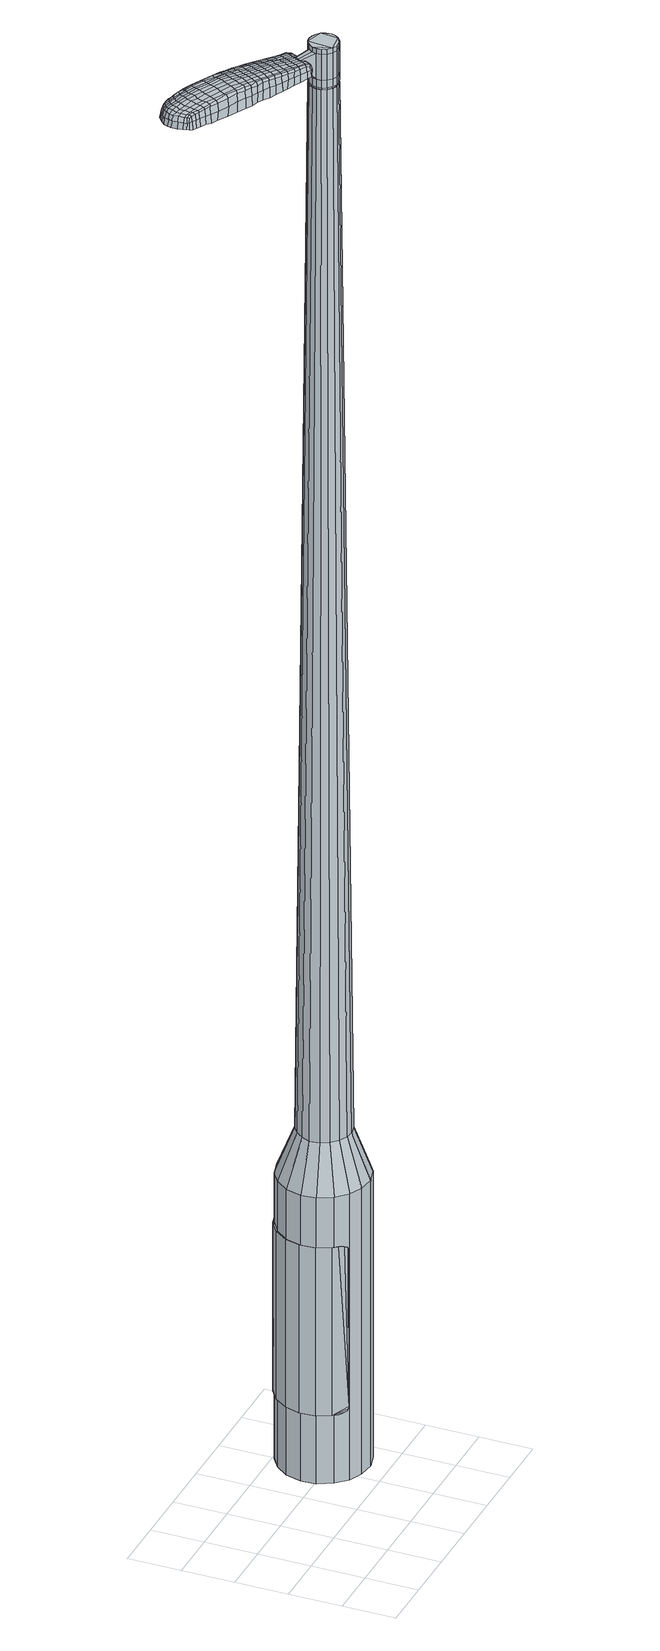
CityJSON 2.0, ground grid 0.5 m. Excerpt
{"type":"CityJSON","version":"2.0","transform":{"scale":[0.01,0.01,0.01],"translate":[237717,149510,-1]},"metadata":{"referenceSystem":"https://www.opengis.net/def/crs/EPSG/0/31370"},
"CityObjects":{
"object1":{"type":"GenericCityObject","attributes":{"cluster":1012,"mean_distance_to_centroid":0.247,"new_centroid_x":237718.7,"new_centroid_y":149511.1,"mean_distance_to_camera":6.77,"H1":-2.15,"H2":1.39,"Z_final":111.19,"cluster2":-1,"proj_x":237719.05,"proj_y":149510.35,"id_line":95476,"bearing_l":64.5,"distance":0.827,"orientation":"left","G_obj":154.5},"geometry":[{"type":"MultiSurface","lod":"2","boundaries":[[[0,1,2,3]],[[1,4,5,2]],[[4,6,7,5]],[[6,8,9,7]],[[8,10,11,9]],[[10,12,13,11]],[[12,14,15,13]],[[14,16,17,15]],[[16,18,19,17]],[[18,20,21,19]],[[20,22,23,21]],[[22,24,25,23]],[[24,26,27,25]],[[26,28,29,27]],[[28,30,31,29]],[[30,32,33,31]],[[32,34,35,33]],[[34,0,3,35]],[[36,37,38,39]],[[38,40,41,42]],[[41,43,42]],[[42,44,45,46]],[[45,47,46]],[[46,48,49,50]],[[49,51,50]],[[42,46,50,38]],[[50,52,39,38]],[[53,36,39]],[[2,5,7,35]],[[7,9,11,15]],[[11,13,15]],[[15,17,19,23]],[[19,21,23]],[[23,25,27,31]],[[27,29,31]],[[15,23,31,7]],[[31,33,35,7]],[[3,2,35]],[[1,0,54,55]],[[0,34,56,54]],[[34,32,57,56]],[[32,30,58,57]],[[30,28,59,58]],[[28,26,60,59]],[[26,24,61,60]],[[24,22,62,61]],[[22,20,63,62]],[[20,18,64,63]],[[18,16,65,64]],[[16,14,66,65]],[[14,12,67,66]],[[12,10,68,67]],[[10,8,69,68]],[[8,6,70,69]],[[6,4,71,70]],[[4,1,55,71]],[[55,54,72,73]],[[54,56,74,72]],[[56,57,75,74]],[[57,58,76,75]],[[58,59,77,76]],[[59,60,78,77]],[[60,61,79,78]],[[61,62,80,79]],[[62,63,81,80]],[[63,64,82,81]],[[64,65,83,82]],[[65,66,84,83]],[[66,67,85,84]],[[67,68,86,85]],[[68,69,87,86]],[[69,70,88,87]],[[70,71,89,88]],[[71,55,73,89]],[[90,91,92,73]],[[93,94,91,90]],[[95,96,94,93]],[[97,98,96,95]],[[99,100,98,97]],[[101,102,100,99]],[[103,104,102,101]],[[105,106,104,103]],[[107,108,106,105]],[[109,110,108,107]],[[111,112,110,109]],[[84,113,112,111]],[[114,115,113,84]],[[86,116,115,114]],[[87,117,116,86]],[[118,119,117,87]],[[120,121,119,118]],[[73,92,121,120]],[[122,123,124,125]],[[126,122,125,127]],[[128,126,127,129]],[[130,128,129,131]],[[132,130,131,133]],[[134,132,133,135]],[[136,134,135,137]],[[138,136,137,139]],[[140,138,139,141]],[[142,140,141,143]],[[144,142,143,145]],[[146,144,145,147]],[[148,146,147,149]],[[150,148,149,151]],[[152,150,151,153]],[[154,152,153,155]],[[72,90,73]],[[72,74,93,90]],[[74,75,95,93]],[[75,76,97,95]],[[76,77,99,97]],[[77,78,101,99]],[[78,79,103,101]],[[79,80,105,103]],[[80,81,107,105]],[[81,82,109,107]],[[82,83,111,109]],[[83,84,111]],[[85,114,84]],[[85,86,114]],[[88,118,87]],[[88,89,120,118]],[[89,73,120]],[[156,92,91]],[[157,121,92]],[[157,158,119,121]],[[158,117,119]],[[159,115,116]],[[159,113,115]],[[160,112,113]],[[160,161,110,112]],[[161,162,108,110]],[[162,163,106,108]],[[163,164,104,106]],[[164,165,102,104]],[[165,166,100,102]],[[166,167,98,100]],[[167,168,96,98]],[[168,169,94,96]],[[169,156,91,94]],[[39,52,154,170]],[[92,156,171,155]],[[53,39,170,123]],[[156,169,124,171]],[[36,53,123,122]],[[169,168,125,124]],[[37,36,122,126]],[[168,167,127,125]],[[38,37,126,128]],[[167,166,129,127]],[[40,38,128,130]],[[166,165,131,129]],[[41,40,130,132]],[[165,164,133,131]],[[43,41,132,134]],[[164,163,135,133]],[[42,43,134,136]],[[163,162,137,135]],[[44,42,136,138]],[[162,161,139,137]],[[45,44,138,140]],[[161,160,141,139]],[[47,45,140,142]],[[160,113,143,141]],[[46,47,142,144]],[[113,159,145,143]],[[48,46,144,146]],[[159,116,147,145]],[[49,48,146,148]],[[116,117,149,147]],[[51,49,148,150]],[[117,158,151,149]],[[50,51,150,152]],[[158,157,153,151]],[[52,50,152,154]],[[157,92,155,153]],[[154,155,172,173]],[[155,171,174,172]],[[171,124,175,174]],[[124,123,176,175]],[[123,170,177,176]],[[170,154,173,177]],[[178,179,180,181]],[[182,178,181,183]],[[178,182,184,185]],[[179,178,185,186]],[[187,188,189,190]],[[191,187,190,192]],[[187,191,193,194]],[[188,187,194,195]],[[196,197,198,199]],[[200,196,199,201]],[[196,200,202,203]],[[197,196,203,204]],[[205,206,207,208]],[[209,205,208,210]],[[205,209,211,212]],[[206,205,212,213]],[[214,215,216,217]],[[218,214,217,219]],[[214,218,220,221]],[[215,214,221,222]],[[223,224,225,226]],[[227,223,226,228]],[[223,227,229,230]],[[224,223,230,231]],[[232,233,234,235]],[[224,232,235,225]],[[232,224,231,236]],[[233,232,236,237]],[[238,239,240,241]],[[233,238,241,234]],[[238,233,237,242]],[[239,238,242,243]],[[244,182,183,245]],[[239,244,245,240]],[[244,239,243,246]],[[182,244,246,184]],[[247,248,249,250]],[[251,247,250,252]],[[247,251,253,254]],[[248,247,254,255]],[[256,257,258,259]],[[248,256,259,249]],[[256,248,255,260]],[[257,256,260,261]],[[262,263,264,265]],[[257,262,265,258]],[[262,257,261,266]],[[263,262,266,267]],[[268,269,270,271]],[[263,268,271,264]],[[268,263,267,272]],[[269,268,272,273]],[[274,179,186,275]],[[269,274,275,270]],[[274,269,273,276]],[[179,274,276,180]],[[277,278,279,280]],[[281,277,280,282]],[[277,281,283,284]],[[278,277,284,285]],[[286,287,288,289]],[[278,286,289,279]],[[286,278,285,290]],[[287,286,290,291]],[[292,293,294,295]],[[287,292,295,288]],[[292,287,291,296]],[[293,292,296,297]],[[298,191,192,299]],[[293,298,299,294]],[[298,293,297,300]],[[191,298,300,193]],[[301,302,303,304]],[[305,301,304,306]],[[301,305,307,308]],[[302,301,308,309]],[[310,311,312,313]],[[302,310,313,303]],[[310,302,309,314]],[[311,310,314,315]],[[316,317,318,319]],[[311,316,319,312]],[[316,311,315,320]],[[317,316,320,321]],[[322,323,324,325]],[[317,322,325,318]],[[322,317,321,326]],[[323,322,326,327]],[[328,188,195,329]],[[323,328,329,324]],[[328,323,327,330]],[[188,328,330,189]],[[331,217,216,332]],[[333,331,332,334]],[[331,333,335,336]],[[217,331,336,219]],[[337,333,334,338]],[[339,337,338,340]],[[337,339,341,342]],[[333,337,342,335]],[[343,339,340,344]],[[345,343,344,346]],[[343,345,347,348]],[[339,343,348,341]],[[349,345,346,350]],[[351,349,350,352]],[[349,351,353,354]],[[345,349,354,347]],[[355,351,352,356]],[[206,355,356,207]],[[355,206,213,357]],[[351,355,357,353]],[[358,359,204,203]],[[360,358,203,202]],[[358,360,361,362]],[[359,358,362,363]],[[364,365,363,362]],[[366,364,362,361]],[[364,366,367,368]],[[365,364,368,369]],[[370,371,369,368]],[[372,370,368,367]],[[370,372,373,374]],[[371,370,374,375]],[[376,377,375,374]],[[378,376,374,373]],[[376,378,211,209]],[[377,376,209,210]],[[379,380,381,382]],[[281,379,382,283]],[[379,281,282,383]],[[380,379,383,384]],[[385,200,201,386]],[[380,385,386,381]],[[385,380,384,387]],[[200,385,387,202]],[[388,389,390,391]],[[227,388,391,229]],[[388,227,228,392]],[[389,388,392,393]],[[394,395,396,397]],[[389,394,397,390]],[[394,389,393,398]],[[395,394,398,399]],[[400,197,204,401]],[[395,400,401,396]],[[400,395,399,402]],[[197,400,402,198]],[[403,404,405,406]],[[185,403,406,186]],[[403,185,184,407]],[[404,403,407,408]],[[409,410,411,412]],[[404,409,412,405]],[[409,404,408,413]],[[410,409,413,414]],[[415,208,207,416]],[[410,415,416,411]],[[415,410,414,417]],[[208,415,417,210]],[[418,419,420,421]],[[190,418,421,192]],[[418,190,189,422]],[[419,418,422,423]],[[424,212,211,425]],[[419,424,425,420]],[[424,419,423,426]],[[212,424,426,213]],[[427,428,429,430]],[[305,427,430,307]],[[427,305,306,431]],[[428,427,431,432]],[[433,218,219,434]],[[428,433,434,429]],[[433,428,432,435]],[[218,433,435,220]],[[436,437,438,439]],[[251,436,439,253]],[[436,251,252,440]],[[437,436,440,441]],[[442,443,444,445]],[[437,442,445,438]],[[442,437,441,446]],[[443,442,446,447]],[[448,215,222,449]],[[443,448,449,444]],[[448,443,447,450]],[[215,448,450,216]],[[451,452,441,440]],[[250,451,440,252]],[[451,250,249,453]],[[452,451,453,454]],[[455,456,447,446]],[[452,455,446,441]],[[455,452,454,457]],[[456,455,457,458]],[[459,332,216,450]],[[456,459,450,447]],[[459,456,458,460]],[[332,459,460,334]],[[461,462,463,464]],[[308,461,464,309]],[[461,308,307,430]],[[462,461,430,429]],[[465,336,335,466]],[[462,465,466,463]],[[465,462,429,434]],[[336,465,434,219]],[[467,468,454,453]],[[259,467,453,249]],[[467,259,258,469]],[[468,467,469,470]],[[471,472,458,457]],[[468,471,457,454]],[[471,468,470,473]],[[472,471,473,474]],[[475,338,334,460]],[[472,475,460,458]],[[475,472,474,476]],[[338,475,476,340]],[[477,478,479,480]],[[314,477,480,315]],[[477,314,309,464]],[[478,477,464,463]],[[481,342,341,482]],[[478,481,482,479]],[[481,478,463,466]],[[342,481,466,335]],[[483,484,470,469]],[[265,483,469,258]],[[483,265,264,485]],[[484,483,485,486]],[[487,488,474,473]],[[484,487,473,470]],[[487,484,486,489]],[[488,487,489,490]],[[491,344,340,476]],[[488,491,476,474]],[[491,488,490,492]],[[344,491,492,346]],[[493,494,495,496]],[[320,493,496,321]],[[493,320,315,480]],[[494,493,480,479]],[[497,348,347,498]],[[494,497,498,495]],[[497,494,479,482]],[[348,497,482,341]],[[499,500,486,485]],[[271,499,485,264]],[[499,271,270,501]],[[500,499,501,502]],[[503,504,490,489]],[[500,503,489,486]],[[503,500,502,505]],[[504,503,505,506]],[[507,350,346,492]],[[504,507,492,490]],[[507,504,506,508]],[[350,507,508,352]],[[509,510,511,512]],[[326,509,512,327]],[[509,326,321,496]],[[510,509,496,495]],[[513,354,353,514]],[[510,513,514,511]],[[513,510,495,498]],[[354,513,498,347]],[[515,516,502,501]],[[275,515,501,270]],[[515,275,186,406]],[[516,515,406,405]],[[517,518,506,505]],[[516,517,505,502]],[[517,516,405,412]],[[518,517,412,411]],[[519,356,352,508]],[[518,519,508,506]],[[519,518,411,416]],[[356,519,416,207]],[[520,521,423,422]],[[330,520,422,189]],[[520,330,327,512]],[[521,520,512,511]],[[522,357,213,426]],[[521,522,426,423]],[[522,521,511,514]],[[357,522,514,353]],[[523,524,384,383]],[[280,523,383,282]],[[523,280,279,525]],[[524,523,525,526]],[[527,360,202,387]],[[524,527,387,384]],[[527,524,526,528]],[[360,527,528,361]],[[529,530,531,532]],[[230,529,532,231]],[[529,230,229,391]],[[530,529,391,390]],[[533,534,535,536]],[[530,533,536,531]],[[533,530,390,397]],[[534,533,397,396]],[[537,359,363,538]],[[534,537,538,535]],[[537,534,396,401]],[[359,537,401,204]],[[539,540,526,525]],[[289,539,525,279]],[[539,289,288,541]],[[540,539,541,542]],[[543,366,361,528]],[[540,543,528,526]],[[543,540,542,544]],[[366,543,544,367]],[[545,546,547,548]],[[236,545,548,237]],[[545,236,231,532]],[[546,545,532,531]],[[549,550,551,552]],[[546,549,552,547]],[[549,546,531,536]],[[550,549,536,535]],[[553,365,369,554]],[[550,553,554,551]],[[553,550,535,538]],[[365,553,538,363]],[[555,556,542,541]],[[295,555,541,288]],[[555,295,294,557]],[[556,555,557,558]],[[559,372,367,544]],[[556,559,544,542]],[[559,556,558,560]],[[372,559,560,373]],[[561,562,563,564]],[[242,561,564,243]],[[561,242,237,548]],[[562,561,548,547]],[[565,566,567,568]],[[562,565,568,563]],[[565,562,547,552]],[[566,565,552,551]],[[569,371,375,570]],[[566,569,570,567]],[[569,566,551,554]],[[371,569,554,369]],[[571,572,558,557]],[[299,571,557,294]],[[571,299,192,421]],[[572,571,421,420]],[[573,378,373,560]],[[572,573,560,558]],[[573,572,420,425]],[[378,573,425,211]],[[574,575,408,407]],[[246,574,407,184]],[[574,246,243,564]],[[575,574,564,563]],[[576,577,414,413]],[[575,576,413,408]],[[576,575,563,568]],[[577,576,568,567]],[[578,377,210,417]],[[577,578,417,414]],[[578,577,567,570]],[[377,578,570,375]],[[579,580,581,582]],[[582,581,583,584]],[[585,583,581,586]],[[586,581,580,587]],[[588,589,590,591]],[[591,590,592,593]],[[594,592,590,595]],[[595,590,589,596]],[[597,598,599,600]],[[600,599,601,602]],[[603,601,599,604]],[[604,599,598,605]],[[606,607,608,609]],[[609,608,610,611]],[[612,610,608,613]],[[613,608,607,614]],[[615,616,617,618]],[[618,617,619,620]],[[621,619,617,622]],[[622,617,616,623]],[[624,625,626,627]],[[627,626,628,629]],[[630,628,626,631]],[[631,626,625,632]],[[633,634,635,636]],[[636,635,625,624]],[[632,625,635,637]],[[637,635,634,638]],[[639,640,641,642]],[[642,641,634,633]],[[638,634,641,643]],[[643,641,640,644]],[[584,583,645,646]],[[646,645,640,639]],[[644,640,645,647]],[[647,645,583,585]],[[648,649,650,651]],[[651,650,652,653]],[[654,652,650,655]],[[655,650,649,656]],[[657,658,659,660]],[[660,659,649,648]],[[656,649,659,661]],[[661,659,658,662]],[[663,664,665,666]],[[666,665,658,657]],[[662,658,665,667]],[[667,665,664,668]],[[669,670,671,672]],[[672,671,664,663]],[[668,664,671,673]],[[673,671,670,674]],[[587,580,675,676]],[[676,675,670,669]],[[674,670,675,677]],[[677,675,580,579]],[[678,679,680,681]],[[681,680,682,683]],[[684,682,680,685]],[[685,680,679,686]],[[687,688,689,690]],[[690,689,679,678]],[[686,679,689,691]],[[691,689,688,692]],[[693,694,695,696]],[[696,695,688,687]],[[692,688,695,697]],[[697,695,694,698]],[[593,592,699,700]],[[700,699,694,693]],[[698,694,699,701]],[[701,699,592,594]],[[702,703,704,705]],[[705,704,706,707]],[[708,706,704,709]],[[709,704,703,710]],[[711,712,713,714]],[[714,713,703,702]],[[710,703,713,715]],[[715,713,712,716]],[[717,718,719,720]],[[720,719,712,711]],[[716,712,719,721]],[[721,719,718,722]],[[723,724,725,726]],[[726,725,718,717]],[[722,718,725,727]],[[727,725,724,728]],[[596,589,729,730]],[[730,729,724,723]],[[728,724,729,731]],[[731,729,589,588]],[[615,618,732,733]],[[733,732,734,735]],[[736,734,732,737]],[[737,732,618,620]],[[735,734,738,739]],[[739,738,740,741]],[[742,740,738,743]],[[743,738,734,736]],[[741,740,744,745]],[[745,744,746,747]],[[748,746,744,749]],[[749,744,740,742]],[[747,746,750,751]],[[751,750,752,753]],[[754,752,750,755]],[[755,750,746,748]],[[753,752,756,757]],[[757,756,607,606]],[[614,607,756,758]],[[758,756,752,754]],[[605,759,760,604]],[[604,760,761,603]],[[762,761,760,763]],[[763,760,759,764]],[[764,765,766,763]],[[763,766,767,762]],[[768,767,766,769]],[[769,766,765,770]],[[770,771,772,769]],[[769,772,773,768]],[[774,773,772,775]],[[775,772,771,776]],[[776,777,778,775]],[[775,778,779,774]],[[612,779,778,610]],[[610,778,777,611]],[[780,781,782,783]],[[783,782,682,684]],[[683,682,782,784]],[[784,782,781,785]],[[602,601,786,787]],[[787,786,781,780]],[[785,781,786,788]],[[788,786,601,603]],[[789,790,791,792]],[[792,791,628,630]],[[629,628,791,793]],[[793,791,790,794]],[[795,796,797,798]],[[798,797,790,789]],[[794,790,797,799]],[[799,797,796,800]],[[605,598,801,802]],[[802,801,796,795]],[[800,796,801,803]],[[803,801,598,597]],[[804,805,806,807]],[[807,806,586,587]],[[585,586,806,808]],[[808,806,805,809]],[[810,811,812,813]],[[813,812,805,804]],[[809,805,812,814]],[[814,812,811,815]],[[606,609,816,817]],[[817,816,811,810]],[[815,811,816,818]],[[818,816,609,611]],[[819,820,821,822]],[[822,821,591,593]],[[588,591,821,823]],[[823,821,820,824]],[[612,613,825,826]],[[826,825,820,819]],[[824,820,825,827]],[[827,825,613,614]],[[828,829,830,831]],[[831,830,706,708]],[[707,706,830,832]],[[832,830,829,833]],[[620,619,834,835]],[[835,834,829,828]],[[833,829,834,836]],[[836,834,619,621]],[[837,838,839]],[[839,838,652,654]],[[653,652,838,840]],[[838,837,840]],[[841,842,843,844]],[[844,843,837,839]],[[840,837,843,845]],[[845,843,842,846]],[[623,616,847,848]],[[848,847,842,841]],[[846,842,847,849]],[[849,847,616,615]],[[840,850,651,653]],[[648,651,850,851]],[[846,852,853,845]],[[845,853,850,840]],[[851,850,853,854]],[[854,853,852,855]],[[615,733,856,849]],[[849,856,852,846]],[[855,852,856,857]],[[857,856,733,735]],[[858,859,860,861]],[[861,860,709,710]],[[708,709,860,831]],[[831,860,859,828]],[[736,737,862,863]],[[863,862,859,858]],[[828,859,862,835]],[[835,862,737,620]],[[864,865,851]],[[851,865,660,648]],[[657,660,865,866]],[[866,865,864,867]],[[855,868,869,854]],[[854,869,864,851]],[[867,864,869,870]],[[870,869,868,871]],[[735,739,872,857]],[[857,872,868,855]],[[871,868,872,873]],[[873,872,739,741]],[[874,875,876,877]],[[877,876,715,716]],[[710,715,876,861]],[[861,876,875,858]],[[742,743,878,879]],[[879,878,875,874]],[[858,875,878,863]],[[863,878,743,736]],[[867,880,881,866]],[[866,881,666,657]],[[663,666,881,882]],[[882,881,880,883]],[[871,884,885,870]],[[870,885,880,867]],[[883,880,885,886]],[[886,885,884,887]],[[741,745,888,873]],[[873,888,884,871]],[[887,884,888,889]],[[889,888,745,747]],[[890,891,892,893]],[[893,892,721,722]],[[716,721,892,877]],[[877,892,891,874]],[[748,749,894,895]],[[895,894,891,890]],[[874,891,894,879]],[[879,894,749,742]],[[883,896,897,882]],[[882,897,672,663]],[[669,672,897,898]],[[898,897,896,899]],[[887,900,901,886]],[[886,901,896,883]],[[899,896,901,902]],[[902,901,900,903]],[[747,751,904,889]],[[889,904,900,887]],[[903,900,904,905]],[[905,904,751,753]],[[906,907,908,909]],[[909,908,727,728]],[[722,727,908,893]],[[893,908,907,890]],[[754,755,910,911]],[[911,910,907,906]],[[890,907,910,895]],[[895,910,755,748]],[[899,912,913,898]],[[898,913,676,669]],[[587,676,913,807]],[[807,913,912,804]],[[903,914,915,902]],[[902,915,912,899]],[[804,912,915,813]],[[813,915,914,810]],[[753,757,916,905]],[[905,916,914,903]],[[810,914,916,817]],[[817,916,757,606]],[[824,917,918,823]],[[823,918,731,588]],[[728,731,918,909]],[[909,918,917,906]],[[614,758,919,827]],[[827,919,917,824]],[[906,917,919,911]],[[911,919,758,754]],[[785,920,921,784]],[[784,921,681,683]],[[678,681,921,922]],[[922,921,920,923]],[[603,761,924,788]],[[788,924,920,785]],[[923,920,924,925]],[[925,924,761,762]],[[926,927,928,929]],[[929,928,631,632]],[[630,631,928,792]],[[792,928,927,789]],[[930,931,932,933]],[[933,932,927,926]],[[789,927,932,798]],[[798,932,931,795]],[[764,759,934,935]],[[935,934,931,930]],[[795,931,934,802]],[[802,934,759,605]],[[923,936,937,922]],[[922,937,690,678]],[[687,690,937,938]],[[938,937,936,939]],[[762,767,940,925]],[[925,940,936,923]],[[939,936,940,941]],[[941,940,767,768]],[[942,943,944,945]],[[945,944,637,638]],[[632,637,944,929]],[[929,944,943,926]],[[946,947,948,949]],[[949,948,943,942]],[[926,943,948,933]],[[933,948,947,930]],[[770,765,950,951]],[[951,950,947,946]],[[930,947,950,935]],[[935,950,765,764]],[[939,952,953,938]],[[938,953,696,687]],[[693,696,953,954]],[[954,953,952,955]],[[768,773,956,941]],[[941,956,952,939]],[[955,952,956,957]],[[957,956,773,774]],[[958,959,960,961]],[[961,960,643,644]],[[638,643,960,945]],[[945,960,959,942]],[[962,963,964,965]],[[965,964,959,958]],[[942,959,964,949]],[[949,964,963,946]],[[776,771,966,967]],[[967,966,963,962]],[[946,963,966,951]],[[951,966,771,770]],[[955,968,969,954]],[[954,969,700,693]],[[593,700,969,822]],[[822,969,968,819]],[[774,779,970,957]],[[957,970,968,955]],[[819,968,970,826]],[[826,970,779,612]],[[809,971,972,808]],[[808,972,647,585]],[[644,647,972,961]],[[961,972,971,958]],[[815,973,974,814]],[[814,974,971,809]],[[958,971,974,965]],[[965,974,973,962]],[[611,777,975,818]],[[818,975,973,815]],[[962,973,975,967]],[[967,975,777,776]],[[579,582,181,180]],[[582,584,183,181]],[[594,595,194,193]],[[595,596,195,194]],[[597,600,199,198]],[[600,602,201,199]],[[621,622,221,220]],[[622,623,222,221]],[[624,627,226,225]],[[627,629,228,226]],[[633,636,235,234]],[[636,624,225,235]],[[639,642,241,240]],[[642,633,234,241]],[[584,646,245,183]],[[646,639,240,245]],[[654,655,254,253]],[[655,656,255,254]],[[656,661,260,255]],[[661,662,261,260]],[[662,667,266,261]],[[667,668,267,266]],[[668,673,272,267]],[[673,674,273,272]],[[674,677,276,273]],[[677,579,180,276]],[[684,685,284,283]],[[685,686,285,284]],[[686,691,290,285]],[[691,692,291,290]],[[692,697,296,291]],[[697,698,297,296]],[[698,701,300,297]],[[701,594,193,300]],[[702,705,304,303]],[[705,707,306,304]],[[711,714,313,312]],[[714,702,303,313]],[[717,720,319,318]],[[720,711,312,319]],[[723,726,325,324]],[[726,717,318,325]],[[596,730,329,195]],[[730,723,324,329]],[[780,783,382,381]],[[783,684,283,382]],[[602,787,386,201]],[[787,780,381,386]],[[629,793,392,228]],[[793,794,393,392]],[[794,799,398,393]],[[799,800,399,398]],[[800,803,402,399]],[[803,597,198,402]],[[707,832,431,306]],[[832,833,432,431]],[[833,836,435,432]],[[836,621,220,435]],[[839,439,438]],[[839,654,253,439]],[[841,844,445,444]],[[844,839,438,445]],[[623,848,449,222]],[[848,841,444,449]],[[976,977,978,979]],[[980,981,979,978]],[[982,983,984,985]],[[986,987,988,989]],[[977,990,991,978]],[[992,980,978,991]],[[993,982,985,994]],[[995,996,987,986]],[[990,997,998,991]],[[998,999,992,991]],[[1000,993,994,1001]],[[1002,996,995,1003]],[[997,1004,1005,998]],[[1005,1006,999,998]],[[1007,1000,1001,1008]],[[1009,1002,1003,1010]],[[1011,1012,1013,1014]],[[1015,1016,1012,1011]],[[1015,1017,1018,1016]],[[1017,1019,1020,1018]],[[1021,1022,1023,1024]],[[1025,1026,1022,1021]],[[1027,1028,1026,1025]],[[1029,1030,1028,1027]],[[1024,1013,1012,1021]],[[1021,1012,1016,1025]],[[1016,1018,1027,1025]],[[1018,1020,1029,1027]],[[985,984,981,980]],[[994,985,980,992]],[[999,1001,994,992]],[[1006,1008,1001,999]],[[986,989,983,982]],[[995,986,982,993]],[[1003,995,993,1000]],[[1010,1003,1000,1007]],[[987,1011,1014,988]],[[996,1015,1011,987]],[[1017,1015,996,1002]],[[1019,1017,1002,1009]],[[1031,1032,1033,1034]],[[1033,1035,1036,1037]],[[1033,1037,1038,1039]],[[1033,1039,1034]],[[1040,1031,1034,1041]],[[1042,1041,1034,1043]],[[1044,1043,1034]],[[1045,1033,1032,1046]],[[1047,1045,1046,1048]],[[1049,1047,1048,1050]],[[1051,1049,1050,1052]],[[1053,1051,1052,1054]],[[1054,1055,1056,1057]],[[1054,1057,1058,1059]],[[1054,1059,1060,1061]],[[1060,1062,1063,1064]],[[1060,1064,1065,1066]],[[1060,1066,1061]],[[1054,1061,1053]],[[1067,1068,1032,1031]],[[1069,1070,1035,1033]],[[1071,1072,1044,1034]],[[1068,1073,1046,1032]],[[1074,1069,1033,1045]],[[1073,1075,1048,1046]],[[1076,1074,1045,1047]],[[1075,1077,1050,1048]],[[1078,1076,1047,1049]],[[1077,1079,1052,1050]],[[1080,1078,1049,1051]],[[1079,1081,1054,1052]],[[1082,1080,1051,1053]],[[1081,1083,1055,1054]],[[1084,1085,1062,1060]],[[1086,1082,1053,1061]],[[1056,1055,1083,1087]],[[1057,1056,1087,1088]],[[1058,1057,1088,1089]],[[1059,1058,1089,1090]],[[1060,1059,1090,1084]],[[1091,1067,1031,1040]],[[1092,1091,1040,1041]],[[1093,1092,1041,1042]],[[1094,1093,1042,1043]],[[1072,1094,1043,1044]],[[1036,1035,1070,1095]],[[1063,1062,1085,1096]],[[1037,1036,1095,1097]],[[1038,1037,1097,1098]],[[1039,1038,1098,1099]],[[1034,1039,1099,1071]],[[1064,1063,1096,1100]],[[1065,1064,1100,1101]],[[1066,1065,1101,1102]],[[1061,1066,1102,1086]]]}]}
},
"vertices":[
[129,128,384],[138,140,384],[138,140,96],[129,128,96],[150,148,384],[150,148,96],[164,152,384],[164,152,96],[179,150,384],[179,150,96],[192,144,384],[192,144,96],[202,133,384],[202,133,96],[208,120,384],[208,120,96],[210,105,384],[210,105,96],[206,91,384],[206,91,96],[197,79,384],[197,79,96],[185,71,384],[185,71,96],[171,67,384],[171,67,96],[156,69,384],[156,69,96],[143,75,384],[143,75,96],[133,85,384],[133,85,96],[126,99,384],[126,99,96],[125,113,384],[125,113,96],[154,106,1524],[156,102,1524],[160,98,1524],[155,115,1524],[164,96,1524],[169,96,1524],[177,100,1524],[173,97,1524],[180,104,1524],[181,108,1524],[179,117,1524],[180,113,1524],[175,120,1524],[171,122,1524],[162,122,1524],[166,123,1524],[158,119,1524],[154,111,1524],[145,120,429],[150,127,429],[142,112,429],[143,103,429],[147,95,429],[153,89,429],[161,85,429],[169,84,429],[178,86,429],[185,91,429],[190,99,429],[193,107,429],[192,116,429],[188,124,429],[182,130,429],[174,134,429],[165,134,429],[157,132,429],[155,115,1483],[158,119,1483],[154,111,1483],[154,106,1483],[156,102,1483],[160,98,1483],[164,96,1483],[169,96,1483],[173,97,1483],[177,100,1483],[180,104,1483],[181,108,1483],[180,113,1483],[179,117,1483],[175,120,1483],[171,122,1483],[166,123,1483],[162,122,1483],[156,115,1483],[156,115,1485],[158,119,1485],[155,111,1483],[155,111,1485],[155,106,1483],[155,106,1485],[157,102,1483],[157,102,1485],[160,99,1483],[160,99,1485],[164,97,1483],[164,97,1485],[168,97,1483],[168,97,1485],[173,98,1483],[173,98,1485],[176,100,1483],[176,100,1485],[179,104,1483],[179,104,1485],[180,108,1483],[180,108,1485],[180,113,1485],[178,117,1483],[178,117,1485],[175,120,1485],[171,122,1485],[166,122,1483],[166,122,1485],[162,121,1483],[162,121,1485],[154,106,1519],[154,111,1519],[154,111,1493],[154,106,1493],[156,102,1519],[156,102,1493],[160,98,1519],[160,98,1493],[164,96,1519],[164,96,1493],[169,96,1519],[169,96,1493],[173,97,1519],[173,97,1493],[177,100,1519],[177,100,1493],[180,104,1519],[180,104,1493],[181,108,1519],[181,108,1493],[180,113,1519],[180,113,1493],[179,117,1519],[179,117,1493],[175,120,1519],[175,120,1493],[171,122,1519],[171,122,1493],[166,123,1519],[166,123,1493],[162,122,1519],[162,122,1493],[158,119,1519],[158,119,1493],[155,115,1485],[162,122,1485],[166,123,1485],[179,117,1485],[181,108,1485],[180,104,1485],[177,100,1485],[173,97,1485],[169,96,1485],[164,96,1485],[160,98,1485],[156,102,1485],[154,106,1485],[154,111,1485],[155,115,1519],[155,115,1493],[140,126,1513],[140,126,1518],[138,123,1513],[137,120,1513],[137,120,1518],[138,123,1518],[80,173,1519],[86,169,1518],[86,171,1509],[79,175,1510],[72,177,1519],[72,179,1510],[73,175,1526],[80,171,1525],[86,168,1525],[63,138,1519],[70,135,1518],[71,136,1525],[65,139,1525],[55,142,1519],[57,143,1526],[53,141,1510],[61,137,1510],[68,134,1509],[5,185,1519],[6,189,1519],[5,189,1513],[4,186,1513],[4,181,1519],[3,182,1513],[5,181,1524],[6,185,1524],[8,188,1524],[71,154,1530],[78,150,1529],[79,153,1529],[73,157,1530],[63,158,1531],[65,161,1531],[62,154,1530],[70,150,1530],[77,147,1529],[144,119,1512],[146,121,1512],[144,122,1517],[143,120,1517],[143,116,1512],[142,117,1517],[142,116,1506],[144,119,1506],[145,122,1506],[26,197,1519],[29,196,1519],[29,198,1512],[26,199,1512],[24,197,1518],[23,199,1512],[24,196,1522],[26,196,1523],[29,195,1524],[34,194,1519],[39,192,1519],[39,194,1512],[33,196,1512],[33,193,1524],[39,191,1525],[44,190,1519],[52,187,1519],[51,189,1511],[44,192,1511],[44,189,1526],[52,185,1526],[62,182,1519],[61,184,1510],[62,180,1526],[145,137,1513],[138,141,1513],[138,139,1518],[145,136,1517],[150,134,1512],[148,134,1516],[149,135,1506],[144,139,1507],[138,142,1507],[132,145,1514],[125,148,1515],[125,147,1520],[132,143,1519],[131,146,1507],[125,150,1507],[118,152,1515],[112,155,1516],[112,154,1522],[119,150,1521],[118,154,1508],[111,157,1508],[105,159,1517],[99,162,1517],[99,161,1524],[106,157,1523],[105,161,1508],[99,164,1509],[93,166,1518],[93,164,1524],[92,168,1509],[10,165,1519],[13,163,1519],[14,164,1524],[11,166,1523],[8,167,1518],[9,167,1522],[7,166,1512],[8,164,1512],[11,162,1512],[17,161,1519],[22,158,1519],[23,159,1525],[18,162,1524],[15,160,1512],[20,157,1512],[27,155,1519],[34,151,1519],[35,152,1526],[28,156,1526],[25,154,1511],[32,151,1511],[45,146,1519],[46,147,1526],[43,146,1510],[132,110,1513],[125,113,1513],[123,112,1507],[130,109,1507],[137,108,1512],[136,108,1506],[136,109,1516],[133,111,1517],[126,114,1518],[118,116,1514],[111,118,1515],[109,118,1507],[116,115,1507],[119,116,1519],[112,119,1520],[104,121,1515],[97,124,1516],[95,123,1508],[102,120,1508],[105,122,1521],[98,125,1522],[90,127,1517],[83,130,1517],[81,129,1509],[88,126,1508],[91,128,1523],[85,131,1524],[76,132,1518],[75,132,1509],[78,133,1524],[138,122,1519],[140,124,1519],[132,125,1520],[133,128,1520],[130,123,1520],[137,119,1519],[125,128,1522],[126,131,1522],[118,132,1523],[119,134,1523],[117,129,1523],[124,126,1521],[112,135,1524],[113,137,1524],[105,138,1525],[106,141,1525],[103,135,1525],[110,132,1524],[98,141,1526],[99,144,1526],[91,144,1527],[93,147,1527],[90,141,1527],[97,138,1526],[85,147,1528],[86,150,1528],[83,144,1528],[9,183,1527],[10,187,1527],[8,179,1526],[12,178,1527],[13,181,1528],[14,185,1528],[18,179,1529],[20,182,1529],[17,175,1528],[24,172,1530],[25,176,1530],[27,179,1530],[32,172,1531],[33,176,1531],[30,169,1530],[38,165,1531],[40,168,1531],[42,172,1531],[52,163,1531],[53,166,1531],[50,159,1531],[6,168,1518],[5,171,1519],[4,171,1513],[5,168,1513],[8,169,1523],[7,171,1523],[4,176,1519],[3,176,1513],[6,176,1524],[21,198,1518],[18,197,1518],[19,196,1523],[22,196,1523],[21,199,1513],[18,198,1513],[15,196,1519],[11,194,1519],[13,193,1524],[16,195,1523],[14,197,1513],[11,195,1513],[9,192,1519],[10,191,1524],[8,192,1513],[80,169,1528],[79,168,1528],[85,164,1528],[86,166,1527],[72,173,1528],[71,172,1529],[77,165,1529],[76,162,1530],[82,159,1529],[84,162,1528],[69,169,1529],[68,167,1530],[74,160,1530],[81,156,1529],[66,164,1531],[66,140,1528],[67,142,1529],[58,146,1529],[58,144,1528],[72,137,1527],[73,140,1528],[68,146,1529],[60,150,1530],[75,143,1528],[139,108,1512],[140,110,1512],[139,111,1517],[138,109,1517],[138,108,1506],[139,110,1506],[141,113,1512],[141,114,1517],[140,113,1506],[151,132,1512],[150,131,1512],[150,132,1506],[150,133,1506],[149,132,1517],[149,131,1517],[149,129,1512],[148,126,1512],[147,127,1506],[148,130,1506],[148,129,1517],[147,127,1517],[147,124,1512],[146,125,1506],[146,124,1517],[145,135,1519],[144,133,1519],[138,138,1520],[137,137,1520],[143,131,1519],[142,129,1519],[136,135,1520],[135,132,1520],[141,127,1519],[134,130,1520],[133,112,1519],[134,113,1519],[127,116,1520],[126,115,1520],[136,116,1519],[129,119,1520],[131,142,1521],[131,140,1521],[125,145,1522],[124,144,1522],[130,138,1521],[128,136,1521],[123,142,1522],[122,139,1523],[127,133,1522],[121,137,1523],[120,117,1521],[121,119,1521],[114,122,1522],[113,120,1522],[122,122,1521],[115,125,1522],[118,149,1523],[117,147,1523],[112,152,1524],[111,151,1524],[116,145,1523],[115,142,1524],[110,148,1525],[109,146,1525],[114,140,1524],[107,143,1525],[106,123,1523],[107,125,1523],[100,128,1524],[99,126,1524],[108,128,1524],[102,131,1525],[105,156,1525],[104,154,1525],[99,159,1526],[98,158,1526],[103,152,1526],[102,149,1526],[97,155,1527],[95,152,1527],[101,146,1526],[94,150,1527],[92,129,1525],[93,131,1525],[87,134,1526],[86,132,1526],[95,134,1526],[88,137,1527],[92,163,1527],[92,161,1527],[90,159,1527],[89,156,1528],[88,153,1528],[79,135,1527],[80,137,1527],[81,140,1528],[10,168,1525],[9,170,1525],[13,166,1526],[12,168,1526],[8,175,1526],[12,173,1527],[24,195,1525],[22,195,1525],[25,193,1526],[27,194,1525],[19,194,1525],[15,192,1526],[19,190,1527],[22,192,1526],[13,190,1526],[17,188,1527],[18,163,1526],[17,166,1527],[23,160,1527],[23,163,1528],[17,170,1528],[23,167,1529],[32,192,1526],[30,191,1527],[36,189,1528],[38,190,1527],[28,190,1527],[25,188,1528],[31,185,1529],[34,187,1528],[22,185,1528],[29,182,1530],[29,157,1528],[29,160,1529],[36,154,1528],[36,156,1529],[29,164,1529],[37,160,1530],[43,187,1528],[42,186,1528],[49,183,1529],[51,184,1528],[40,184,1529],[37,182,1530],[45,178,1530],[47,181,1530],[35,179,1530],[43,175,1531],[47,149,1529],[47,151,1529],[48,155,1530],[61,179,1528],[60,177,1529],[58,175,1530],[57,172,1530],[55,169,1531],[85,170,1509],[85,168,1518],[79,171,1518],[79,173,1509],[71,175,1519],[71,177,1510],[72,173,1525],[79,169,1525],[85,166,1525],[72,138,1525],[70,137,1518],[64,140,1518],[65,141,1525],[56,143,1519],[58,144,1525],[54,143,1510],[62,139,1509],[69,136,1509],[7,188,1513],[8,188,1519],[7,185,1519],[6,185,1513],[6,181,1519],[5,181,1513],[7,181,1524],[8,184,1524],[9,187,1524],[79,154,1528],[78,151,1528],[71,154,1529],[73,157,1529],[63,158,1529],[64,161,1529],[62,154,1529],[70,151,1529],[76,148,1528],[143,123,1516],[143,122,1512],[142,120,1512],[142,121,1516],[141,117,1512],[140,118,1516],[140,117,1506],[142,120,1506],[143,123,1506],[28,196,1512],[29,194,1519],[26,195,1518],[25,197,1512],[24,195,1518],[23,197,1512],[24,194,1522],[25,194,1523],[28,193,1523],[38,192,1512],[38,190,1519],[33,192,1519],[33,194,1512],[33,191,1524],[38,189,1525],[50,187,1511],[51,185,1519],[44,188,1519],[43,190,1511],[44,187,1525],[51,183,1526],[61,180,1519],[60,182,1510],[61,178,1526],[137,138,1518],[137,139,1513],[144,136,1513],[144,134,1517],[148,133,1512],[147,133,1515],[148,134,1506],[143,137,1506],[137,141,1507],[124,145,1520],[124,146,1514],[131,143,1514],[131,141,1519],[130,144,1507],[124,148,1507],[111,152,1522],[111,154,1516],[117,150,1515],[118,149,1521],[117,152,1508],[110,155,1508],[98,159,1523],[98,161,1517],[104,157,1516],[105,156,1522],[104,159,1508],[98,163,1508],[92,164,1517],[92,163,1524],[91,166,1509],[15,166,1523],[14,165,1519],[11,167,1518],[12,168,1523],[9,168,1518],[10,168,1522],[8,167,1512],[10,166,1512],[12,164,1512],[24,160,1525],[23,160,1519],[18,162,1519],[19,163,1524],[16,162,1512],[21,159,1512],[36,154,1526],[35,153,1519],[28,157,1519],[29,158,1525],[26,156,1511],[33,152,1511],[45,148,1519],[47,149,1526],[44,148,1510],[124,114,1507],[125,115,1513],[132,112,1513],[131,111,1506],[137,110,1512],[136,110,1506],[137,111,1515],[133,112,1517],[126,115,1518],[110,120,1507],[111,120,1514],[118,117,1514],[117,117,1507],[119,118,1519],[112,121,1520],[96,125,1508],[97,126,1516],[104,123,1515],[103,122,1508],[106,124,1521],[99,127,1522],[82,131,1508],[84,132,1517],[91,129,1516],[89,128,1508],[92,130,1522],[85,132,1523],[77,134,1517],[75,133,1509],[79,135,1524],[138,122,1518],[139,125,1518],[131,125,1519],[132,128,1519],[130,123,1519],[136,120,1518],[124,129,1520],[126,131,1520],[118,132,1521],[119,134,1521],[116,129,1521],[123,126,1520],[111,135,1523],[112,137,1523],[104,138,1524],[106,141,1524],[103,135,1524],[110,132,1523],[98,141,1525],[99,144,1525],[91,145,1526],[92,147,1526],[90,142,1526],[96,138,1525],[84,148,1527],[86,150,1527],[83,145,1527],[11,186,1526],[10,183,1526],[9,180,1525],[13,178,1526],[14,181,1526],[15,184,1526],[21,182,1528],[19,179,1528],[18,175,1527],[25,172,1528],[26,175,1529],[27,179,1529],[34,176,1530],[32,172,1530],[31,169,1529],[39,165,1530],[40,169,1530],[42,172,1530],[53,166,1530],[52,163,1530],[50,160,1530],[6,171,1513],[7,172,1518],[8,169,1518],[7,169,1512],[10,169,1523],[9,172,1523],[6,176,1519],[5,176,1513],[8,176,1523],[20,194,1523],[19,195,1518],[22,195,1518],[22,194,1523],[21,197,1512],[19,196,1512],[14,192,1523],[13,192,1519],[16,194,1519],[17,193,1523],[16,195,1513],[12,193,1513],[10,190,1519],[11,190,1524],[9,191,1513],[85,164,1527],[78,167,1527],[79,168,1527],[85,165,1526],[71,172,1527],[71,171,1528],[82,159,1528],[75,162,1528],[77,165,1528],[83,162,1527],[69,169,1528],[67,166,1529],[74,160,1529],[80,156,1528],[66,164,1529],[59,147,1528],[66,143,1527],[66,142,1527],[58,145,1527],[72,139,1526],[73,140,1527],[68,147,1528],[60,150,1528],[75,144,1527],[137,112,1516],[138,111,1512],[138,110,1512],[137,111,1516],[137,110,1506],[137,111,1506],[139,114,1512],[139,115,1516],[138,114,1506],[148,132,1512],[149,132,1512],[148,133,1506],[147,132,1516],[145,128,1506],[146,127,1512],[147,130,1512],[146,131,1506],[146,130,1516],[145,127,1516],[145,125,1512],[144,125,1506],[144,125,1516],[143,134,1518],[137,137,1519],[141,129,1518],[142,132,1518],[136,135,1519],[135,132,1519],[140,127,1518],[133,130,1519],[127,117,1519],[133,114,1518],[133,113,1518],[127,116,1519],[135,117,1518],[128,120,1519],[130,140,1520],[130,141,1520],[124,144,1521],[123,144,1521],[128,136,1520],[129,138,1520],[122,142,1521],[121,139,1521],[127,133,1520],[120,137,1521],[113,123,1521],[120,120,1520],[120,119,1520],[113,122,1521],[122,123,1520],[115,126,1521],[117,147,1522],[117,148,1522],[111,151,1523],[110,151,1523],[115,142,1522],[116,145,1522],[109,148,1523],[108,146,1524],[113,140,1523],[107,143,1524],[100,129,1523],[106,126,1522],[106,125,1522],[99,127,1523],[108,129,1522],[101,132,1523],[104,154,1524],[104,155,1524],[98,158,1525],[97,157,1525],[101,149,1525],[103,152,1524],[96,155,1525],[95,152,1526],[100,147,1525],[94,150,1526],[86,134,1525],[93,132,1524],[92,130,1524],[86,133,1525],[95,135,1524],[88,138,1525],[91,161,1526],[91,162,1526],[88,156,1527],[90,158,1526],[87,153,1527],[80,137,1526],[79,136,1526],[81,141,1526],[11,171,1524],[12,169,1524],[14,167,1525],[13,169,1525],[10,175,1525],[13,173,1525],[25,192,1525],[22,193,1524],[24,194,1524],[27,192,1525],[20,189,1526],[16,191,1525],[19,192,1524],[22,191,1525],[13,189,1525],[17,187,1526],[18,166,1526],[19,164,1526],[24,161,1526],[24,163,1527],[18,170,1526],[24,167,1527],[36,188,1527],[30,190,1526],[32,191,1526],[37,188,1526],[31,184,1528],[25,187,1527],[28,189,1526],[34,186,1527],[23,184,1527],[29,181,1528],[29,160,1527],[29,159,1527],[37,155,1527],[37,157,1528],[30,164,1528],[38,161,1529],[49,182,1528],[42,185,1527],[43,186,1527],[50,183,1527],[45,177,1529],[37,181,1529],[40,183,1528],[47,180,1528],[35,178,1529],[43,175,1530],[48,152,1528],[47,150,1528],[49,156,1529],[60,177,1528],[61,178,1528],[56,172,1529],[58,174,1529],[55,169,1530],[148,134,1508],[145,128,1508],[116,143,1509],[120,150,1509],[97,153,1510],[101,161,1510],[62,170,1512],[66,179,1512],[82,171,1511],[78,163,1511],[45,178,1513],[33,184,1514],[37,192,1514],[49,187,1513],[142,122,1508],[113,136,1509],[93,145,1510],[58,162,1512],[74,154,1511],[41,170,1513],[29,176,1514],[139,116,1508],[109,129,1509],[90,137,1510],[54,154,1512],[70,146,1511],[25,168,1514],[37,161,1513],[136,110,1508],[106,121,1509],[86,130,1510],[50,145,1512],[66,138,1511],[22,160,1514],[33,153,1513],[21,189,1514],[16,190,1514],[19,196,1514],[24,197,1514],[17,181,1514],[13,183,1514],[14,174,1514],[10,177,1514],[10,166,1514],[7,171,1514],[10,189,1515],[6,188,1515],[7,189,1515],[12,193,1515],[9,185,1515],[6,187,1515],[7,182,1515],[5,186,1515],[5,178,1515],[5,185,1515],[134,82,334],[131,86,334],[131,86,165],[141,75,171],[134,82,165],[136,80,165],[138,78,166],[140,76,167],[140,75,169],[136,80,334],[138,78,333],[140,76,332],[140,75,331],[141,75,328],[125,99,165],[125,99,334],[124,114,165],[124,114,334],[128,128,165],[128,128,334],[137,141,165],[137,141,334],[149,149,165],[149,149,334],[153,150,334],[157,151,334],[159,152,333],[161,153,332],[163,153,331],[163,153,328],[153,150,165],[163,153,171],[163,153,169],[161,153,167],[159,152,166],[157,151,165],[136,84,334],[133,87,334],[133,87,165],[136,84,165],[143,77,171],[143,77,328],[128,100,334],[128,100,165],[127,114,334],[127,114,165],[131,127,334],[131,127,165],[139,139,334],[139,139,165],[150,147,334],[150,147,165],[154,148,334],[164,150,328],[164,150,171],[154,148,165],[157,149,334],[160,149,333],[162,150,332],[163,150,331],[138,82,334],[140,80,333],[142,78,332],[143,77,331],[138,82,165],[163,150,169],[140,80,166],[142,78,167],[143,77,169],[162,150,167],[160,149,166],[157,149,165]
]}
